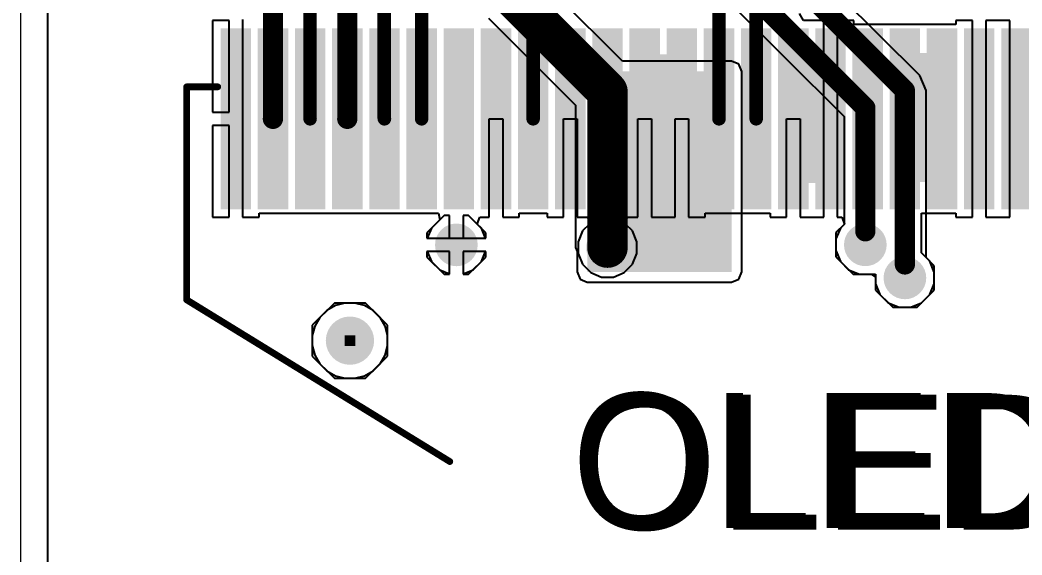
# Model space of a CAD drawing. Header units: millimetres. Extents: x 50 to 166, y 45 to 123.
# Drawn here: x 92.95 to 111.82, y 65.33 to 75.41 of the extents above; entities that cross this region are included whole.
import ezdxf

# ---------------------------------------------------------------- set-up
doc = ezdxf.new("R2010")
doc.units = ezdxf.units.MM
for name, color, linetype in [('BottomLayer', 5, 'Continuous'), ('BottomPaste', 16, 'Continuous'), ('BottomSolder', 6, 'Continuous'), ('Mechanical2', 216, 'Continuous'), ('PadHoleLayer', 156, 'Continuous'), ('TopLayer', 1, 'Continuous'), ('TopOverlay', 2, 'Continuous'), ('TopSolder', 216, 'Continuous'), ('ViaHoleLayer', 16, 'Continuous')]:
    doc.layers.add(name, color=color, linetype=linetype)
doc.styles.add('Arial', font='', dxfattribs={"height": 0.2})
doc.styles.get('Arial').set_extended_font_data('Arial')

# ---------------------------------------------------------------- blocks, each defined once
blk = doc.blocks.new('N096_2864KSWEG01_H30_13')
at = {"layer": 'BottomLayer'}
for points in [[(-10.335, -0.489), (-9.965, -0.489), (-9.965, -3.689), (-10.335, -3.689)], [(-9.635, -0.489), (-9.265, -0.489), (-9.265, -3.689), (-9.635, -3.689)], [(-8.935, -0.489), (-8.565, -0.489), (-8.565, -3.689), (-8.935, -3.689)], [(-8.235, -0.489), (-7.865, -0.489), (-7.865, -3.689), (-8.235, -3.689)], [(-7.535, -0.489), (-7.165, -0.489), (-7.165, -3.689), (-7.535, -3.689)], [(-6.835, -0.489), (-6.465, -0.489), (-6.465, -3.689), (-6.835, -3.689)], [(-6.135, -0.489), (-5.765, -0.489), (-5.765, -3.689), (-6.135, -3.689)], [(-5.435, -0.489), (-5.065, -0.489), (-5.065, -3.689), (-5.435, -3.689)], [(-4.735, -0.489), (-4.365, -0.489), (-4.365, -3.689), (-4.735, -3.689)], [(-4.035, -0.489), (-3.665, -0.489), (-3.665, -3.689), (-4.035, -3.689)], [(-3.335, -0.489), (-2.965, -0.489), (-2.965, -3.689), (-3.335, -3.689)], [(-2.635, -0.489), (-2.265, -0.489), (-2.265, -3.689), (-2.635, -3.689)], [(-1.935, -0.489), (-1.565, -0.489), (-1.565, -3.689), (-1.935, -3.689)], [(-1.235, -0.489), (-0.865, -0.489), (-0.865, -3.689), (-1.235, -3.689)], [(-0.535, -0.489), (-0.165, -0.489), (-0.165, -3.689), (-0.535, -3.689)], [(0.165, -0.489), (0.535, -0.489), (0.535, -3.689), (0.165, -3.689)], [(0.865, -0.489), (1.235, -0.489), (1.235, -3.689), (0.865, -3.689)], [(1.565, -0.489), (1.935, -0.489), (1.935, -3.689), (1.565, -3.689)], [(2.265, -0.489), (2.635, -0.489), (2.635, -3.689), (2.265, -3.689)], [(2.965, -0.489), (3.335, -0.489), (3.335, -3.689), (2.965, -3.689)], [(3.665, -0.489), (4.035, -0.489), (4.035, -3.689), (3.665, -3.689)], [(4.365, -0.489), (4.735, -0.489), (4.735, -3.689), (4.365, -3.689)]]:
    blk.add_hatch(color=5, dxfattribs=at).paths.add_polyline_path(points)
at = {"layer": 'BottomPaste'}
for points in [[(-10.335, -0.489), (-9.965, -0.489), (-9.965, -3.689), (-10.335, -3.689)], [(-9.635, -0.489), (-9.265, -0.489), (-9.265, -3.689), (-9.635, -3.689)], [(-8.935, -0.489), (-8.565, -0.489), (-8.565, -3.689), (-8.935, -3.689)], [(-8.235, -0.489), (-7.865, -0.489), (-7.865, -3.689), (-8.235, -3.689)], [(-7.535, -0.489), (-7.165, -0.489), (-7.165, -3.689), (-7.535, -3.689)], [(-6.835, -0.489), (-6.465, -0.489), (-6.465, -3.689), (-6.835, -3.689)], [(-6.135, -0.489), (-5.765, -0.489), (-5.765, -3.689), (-6.135, -3.689)], [(-5.435, -0.489), (-5.065, -0.489), (-5.065, -3.689), (-5.435, -3.689)], [(-4.735, -0.489), (-4.365, -0.489), (-4.365, -3.689), (-4.735, -3.689)], [(-4.035, -0.489), (-3.665, -0.489), (-3.665, -3.689), (-4.035, -3.689)], [(-3.335, -0.489), (-2.965, -0.489), (-2.965, -3.689), (-3.335, -3.689)], [(-2.635, -0.489), (-2.265, -0.489), (-2.265, -3.689), (-2.635, -3.689)], [(-1.935, -0.489), (-1.565, -0.489), (-1.565, -3.689), (-1.935, -3.689)], [(-1.235, -0.489), (-0.865, -0.489), (-0.865, -3.689), (-1.235, -3.689)], [(-0.535, -0.489), (-0.165, -0.489), (-0.165, -3.689), (-0.535, -3.689)], [(0.165, -0.489), (0.535, -0.489), (0.535, -3.689), (0.165, -3.689)], [(0.865, -0.489), (1.235, -0.489), (1.235, -3.689), (0.865, -3.689)], [(1.565, -0.489), (1.935, -0.489), (1.935, -3.689), (1.565, -3.689)], [(2.265, -0.489), (2.635, -0.489), (2.635, -3.689), (2.265, -3.689)], [(2.965, -0.489), (3.335, -0.489), (3.335, -3.689), (2.965, -3.689)], [(3.665, -0.489), (4.035, -0.489), (4.035, -3.689), (3.665, -3.689)], [(4.365, -0.489), (4.735, -0.489), (4.735, -3.689), (4.365, -3.689)]]:
    blk.add_hatch(color=16, dxfattribs=at).paths.add_polyline_path(points)
at = {"layer": 'BottomSolder'}
for points in [[(-10.437, -0.387), (-9.863, -0.387), (-9.863, -3.791), (-10.437, -3.791)], [(-9.737, -0.387), (-9.163, -0.387), (-9.163, -3.791), (-9.737, -3.791)], [(-9.037, -0.387), (-8.463, -0.387), (-8.463, -3.791), (-9.037, -3.791)], [(-8.337, -0.387), (-7.763, -0.387), (-7.763, -3.791), (-8.337, -3.791)], [(-7.637, -0.387), (-7.063, -0.387), (-7.063, -3.791), (-7.637, -3.791)], [(-6.937, -0.387), (-6.363, -0.387), (-6.363, -3.791), (-6.937, -3.791)], [(-6.237, -0.387), (-5.663, -0.387), (-5.663, -3.791), (-6.237, -3.791)], [(-5.537, -0.387), (-4.963, -0.387), (-4.963, -3.791), (-5.537, -3.791)], [(-4.837, -0.387), (-4.263, -0.387), (-4.263, -3.791), (-4.837, -3.791)], [(-4.137, -0.387), (-3.563, -0.387), (-3.563, -3.791), (-4.137, -3.791)], [(-3.437, -0.387), (-2.863, -0.387), (-2.863, -3.791), (-3.437, -3.791)], [(-2.737, -0.387), (-2.163, -0.387), (-2.163, -3.791), (-2.737, -3.791)], [(-2.037, -0.387), (-1.463, -0.387), (-1.463, -3.791), (-2.037, -3.791)], [(-1.337, -0.387), (-0.763, -0.387), (-0.763, -3.791), (-1.337, -3.791)], [(-0.637, -0.387), (-0.063, -0.387), (-0.063, -3.791), (-0.637, -3.791)], [(0.063, -0.387), (0.637, -0.387), (0.637, -3.791), (0.063, -3.791)], [(0.763, -0.387), (1.337, -0.387), (1.337, -3.791), (0.763, -3.791)], [(1.463, -0.387), (2.037, -0.387), (2.037, -3.791), (1.463, -3.791)], [(2.163, -0.387), (2.737, -0.387), (2.737, -3.791), (2.163, -3.791)], [(2.863, -0.387), (3.437, -0.387), (3.437, -3.791), (2.863, -3.791)], [(3.563, -0.387), (4.137, -0.387), (4.137, -3.791), (3.563, -3.791)], [(4.263, -0.387), (4.837, -0.387), (4.837, -3.791), (4.263, -3.791)], [(-8.102, -6.165), (-7.898, -6.165), (-7.898, -6.369), (-8.102, -6.369)]]:
    blk.add_hatch(color=6, dxfattribs=at).paths.add_polyline_path(points)
at = {"layer": 'PadHoleLayer'}
h = blk.add_hatch(color=156, dxfattribs=at)
edge = h.paths.add_edge_path()
edge.add_arc((-8, -6.267), 0.455, 0, 360)
at = {"layer": 'TopSolder'}
blk.add_hatch(color=216, dxfattribs=at).paths.add_polyline_path([(-8.102, -6.165), (-7.898, -6.165), (-7.898, -6.369), (-8.102, -6.369)])
at = {"layer": 'TopOverlay', "const_width": 0.127}
for points in [[(-11.074, -5.499), (-11.074, -1.486)], [(-11.074, -1.486), (-10.49, -1.486)], [(-11.074, -5.499), (-6.12, -8.544)]]:
    blk.add_lwpolyline(points, dxfattribs=at)
at = {"layer": 'TopOverlay', "const_width": 0.0635}
for points in [[(-11.106, -1.486, 1), (-11.043, -1.486, 1)], [(-11.106, -1.486, 1), (-11.043, -1.486, 1)], [(-10.522, -1.486, 1), (-10.458, -1.486, 1)], [(-11.106, -5.499, 1), (-11.043, -5.499, 1)], [(-11.106, -5.499, 1), (-11.043, -5.499, 1)], [(-6.152, -8.544, 1), (-6.088, -8.544, 1)]]:
    blk.add_lwpolyline(points, format="xyb", close=True, dxfattribs=at)
at = {"layer": 'TopOverlay'}
blk.add_text('OLED1', height=2.54, dxfattribs=at).set_placement((-3.834, -9.795))

msp = doc.modelspace()

# ---------------------------------------------------------------- hatches: boundary and pattern name
at = {"layer": 'BottomLayer'}
for points in [[(104.529, 72.315), (105.599, 72.315), (105.599, 74.761), (104.529, 74.761)], [(107.329, 72.334), (108.399, 72.334), (108.399, 74.78), (107.329, 74.78)], [(109.429, 72.353), (110.499, 72.353), (110.499, 74.786), (109.429, 74.786)], [(111.529, 72.334), (113.999, 72.334), (113.999, 74.78), (111.529, 74.78)]]:
    msp.add_hatch(color=5, dxfattribs=at).paths.add_polyline_path(points)
h = msp.add_hatch(color=5, dxfattribs=at)
edge = h.paths.add_edge_path()
edge.add_arc((101.168, 71.171), 0.3, 0, 360)
h = msp.add_hatch(color=5, dxfattribs=at)
edge = h.paths.add_edge_path()
edge.add_arc((104.014, 71.119), 0.3, 0, 360)
h = msp.add_hatch(color=5, dxfattribs=at)
edge = h.paths.add_edge_path()
edge.add_arc((108.869, 71.172), 0.3, 0, 360)
h = msp.add_hatch(color=5, dxfattribs=at)
edge = h.paths.add_edge_path()
edge.add_arc((109.614, 70.549), 0.3, 0, 360)
at = {"layer": 'BottomSolder'}
h = msp.add_hatch(color=6, dxfattribs=at)
edge = h.paths.add_edge_path()
edge.add_arc((101.168, 71.171), 0.402, 0, 360)
h = msp.add_hatch(color=6, dxfattribs=at)
edge = h.paths.add_edge_path()
edge.add_arc((104.014, 71.119), 0.402, 0, 360)
h = msp.add_hatch(color=6, dxfattribs=at)
edge = h.paths.add_edge_path()
edge.add_arc((108.869, 71.172), 0.402, 0, 360)
h = msp.add_hatch(color=6, dxfattribs=at)
edge = h.paths.add_edge_path()
edge.add_arc((109.614, 70.549), 0.402, 0, 360)
at = {"layer": 'TopLayer'}
msp.add_hatch(color=1, dxfattribs=at).paths.add_polyline_path([(103.632, 70.663), (106.35, 70.663), (106.35, 74.437), (103.632, 74.437)])
h = msp.add_hatch(color=1, dxfattribs=at)
edge = h.paths.add_edge_path()
edge.add_arc((101.168, 71.171), 0.3, 0, 360)
h = msp.add_hatch(color=1, dxfattribs=at)
edge = h.paths.add_edge_path()
edge.add_arc((104.014, 71.119), 0.3, 0, 360)
h = msp.add_hatch(color=1, dxfattribs=at)
edge = h.paths.add_edge_path()
edge.add_arc((108.869, 71.172), 0.3, 0, 360)
h = msp.add_hatch(color=1, dxfattribs=at)
edge = h.paths.add_edge_path()
edge.add_arc((109.614, 70.549), 0.3, 0, 360)
at = {"layer": 'TopSolder'}
h = msp.add_hatch(color=216, dxfattribs=at)
edge = h.paths.add_edge_path()
edge.add_arc((101.168, 71.171), 0.402, 0, 360)
h = msp.add_hatch(color=216, dxfattribs=at)
edge = h.paths.add_edge_path()
edge.add_arc((104.014, 71.119), 0.402, 0, 360)
h = msp.add_hatch(color=216, dxfattribs=at)
edge = h.paths.add_edge_path()
edge.add_arc((108.869, 71.172), 0.402, 0, 360)
h = msp.add_hatch(color=216, dxfattribs=at)
edge = h.paths.add_edge_path()
edge.add_arc((109.614, 70.549), 0.402, 0, 360)
at = {"layer": 'ViaHoleLayer'}
h = msp.add_hatch(color=16, dxfattribs=at)
edge = h.paths.add_edge_path()
edge.add_arc((101.168, 71.171), 0.15, 0, 360)
h = msp.add_hatch(color=16, dxfattribs=at)
edge = h.paths.add_edge_path()
edge.add_arc((108.869, 71.172), 0.15, 0, 360)
h = msp.add_hatch(color=16, dxfattribs=at)
edge = h.paths.add_edge_path()
edge.add_arc((104.014, 71.119), 0.15, 0, 360)
h = msp.add_hatch(color=16, dxfattribs=at)
edge = h.paths.add_edge_path()
edge.add_arc((109.614, 70.549), 0.15, 0, 360)

# ---------------------------------------------------------------- linework, layer by layer
at = {"layer": 'BottomLayer'}
for p, q in [((93.472, 57.798), (93.472, 85.406)), ((107.705, 75.399), (107.631, 75.526)), ((96.887, 75.399), (96.575, 75.399)), ((96.575, 75.399), (96.575, 73.672)), ((96.887, 73.672), (96.887, 75.399)), ((97.141, 75.413), (97.141, 73.545)), ((108.087, 75.399), (107.705, 75.399)), ((108.087, 73.545), (108.087, 75.399)), ((108.653, 75.399), (108.341, 75.399)), ((108.341, 75.399), (108.341, 73.545)), ((108.653, 75.323), (108.653, 75.399)), ((110.575, 75.323), (108.653, 75.323)), ((110.887, 75.399), (110.575, 75.399)), ((110.575, 75.399), (110.575, 75.323)), ((110.887, 73.545), (110.887, 75.399)), ((111.587, 75.399), (111.141, 75.399)), ((111.141, 75.399), (111.141, 73.545)), ((111.587, 73.545), (111.587, 75.399)), ((96.575, 73.672), (96.887, 73.672)), ((96.887, 73.418), (96.575, 73.418)), ((96.575, 73.418), (96.575, 71.691)), ((96.887, 71.691), (96.887, 73.418)), ((97.141, 73.545), (97.141, 71.691)), ((101.787, 71.691), (101.787, 73.545)), ((101.787, 73.545), (102.041, 73.545)), ((102.041, 73.545), (102.041, 71.691)), ((103.187, 71.691), (103.187, 73.545)), ((103.187, 73.545), (103.441, 73.545)), ((103.441, 73.545), (103.441, 71.691)), ((104.587, 71.691), (104.587, 73.545)), ((104.587, 73.545), (104.841, 73.545)), ((104.841, 73.545), (104.841, 71.691)), ((105.287, 71.691), (105.287, 73.545)), ((105.287, 73.545), (105.541, 73.545)), ((105.541, 73.545), (105.541, 71.691)), ((107.387, 71.691), (107.387, 73.545)), ((107.387, 73.545), (107.641, 73.545)), ((107.641, 73.545), (107.641, 71.691)), ((108.087, 71.691), (108.087, 73.545)), ((108.341, 73.545), (108.341, 71.691)), ((110.887, 71.691), (110.887, 73.545)), ((111.141, 73.545), (111.141, 71.691)), ((111.587, 71.691), (111.587, 73.545)), ((97.453, 71.691), (97.453, 71.768)), ((97.453, 71.768), (100.829, 71.768)), ((100.829, 71.768), (100.855, 71.641)), ((102.353, 71.691), (102.353, 71.768)), ((102.353, 71.768), (102.875, 71.768)), ((102.875, 71.768), (102.875, 71.691)), ((105.853, 71.691), (105.853, 71.768)), ((105.853, 71.768), (107.075, 71.768)), ((107.075, 71.768), (107.075, 71.691)), ((109.924, 71.02), (109.924, 71.768)), ((109.924, 71.768), (110.575, 71.768)), ((110.575, 71.768), (110.575, 71.691)), ((96.575, 71.691), (96.887, 71.691)), ((97.141, 71.691), (97.453, 71.691)), ((100.854, 71.64), (100.699, 71.485)), ((100.855, 71.641), (100.854, 71.64)), ((101.558, 71.564), (101.611, 71.691)), ((101.638, 71.485), (101.558, 71.564)), ((101.611, 71.691), (101.787, 71.691)), ((102.041, 71.691), (102.353, 71.691)), ((102.875, 71.691), (103.187, 71.691)), ((103.441, 71.691), (103.636, 71.691)), ((103.675, 71.564), (103.544, 71.433)), ((103.636, 71.691), (103.643, 71.68)), ((103.643, 71.68), (103.675, 71.564)), ((104.352, 71.564), (104.384, 71.68)), ((104.483, 71.433), (104.352, 71.564)), ((104.384, 71.68), (104.391, 71.691)), ((104.391, 71.691), (104.587, 71.691)), ((104.841, 71.691), (105.287, 71.691)), ((105.541, 71.691), (105.853, 71.691)), ((107.075, 71.691), (107.387, 71.691)), ((107.641, 71.691), (108.087, 71.691)), ((108.341, 71.691), (108.425, 71.691)), ((108.478, 71.564), (108.399, 71.486)), ((108.425, 71.691), (108.478, 71.564)), ((110.575, 71.691), (110.887, 71.691)), ((111.141, 71.691), (111.587, 71.691)), ((100.699, 71.485), (100.621, 71.298)), ((101.715, 71.298), (101.638, 71.485)), ((103.544, 71.433), (103.46, 71.23)), ((104.568, 71.23), (104.483, 71.433)), ((108.399, 71.486), (108.315, 71.283)), ((100.621, 71.298), (101.715, 71.298)), ((103.46, 71.23), (103.46, 71.009)), ((104.568, 71.009), (104.568, 71.23)), ((108.315, 71.283), (108.315, 71.062)), ((101.041, 71.044), (100.621, 71.044)), ((100.621, 71.044), (100.699, 70.857)), ((101.041, 70.624), (101.041, 71.044)), ((101.715, 71.044), (101.295, 71.044)), ((101.295, 71.044), (101.295, 70.624)), ((101.638, 70.857), (101.715, 71.044)), ((103.46, 71.009), (103.544, 70.806)), ((104.483, 70.806), (104.568, 71.009)), ((108.315, 71.062), (108.399, 70.859)), ((109.927, 71.018), (109.924, 71.02)), ((110.083, 70.862), (109.927, 71.018)), ((100.699, 70.857), (100.854, 70.701)), ((101.482, 70.701), (101.638, 70.857)), ((103.544, 70.806), (103.7, 70.65)), ((104.327, 70.65), (104.483, 70.806)), ((108.399, 70.859), (108.555, 70.703)), ((110.168, 70.659), (110.083, 70.862)), ((100.854, 70.701), (101.041, 70.624)), ((101.295, 70.624), (101.482, 70.701)), ((103.7, 70.65), (103.903, 70.565)), ((103.903, 70.565), (104.124, 70.565)), ((104.124, 70.565), (104.327, 70.65)), ((108.555, 70.703), (108.759, 70.618)), ((108.759, 70.618), (108.979, 70.618)), ((108.979, 70.618), (109.06, 70.565)), ((109.06, 70.565), (109.06, 70.438)), ((110.168, 70.438), (110.168, 70.659)), ((109.06, 70.438), (109.144, 70.235)), ((110.083, 70.235), (110.168, 70.438)), ((109.144, 70.235), (109.3, 70.079)), ((109.927, 70.079), (110.083, 70.235)), ((98.89, 70.028), (98.728, 69.935)), ((99.07, 70.076), (98.89, 70.028)), ((99.257, 70.076), (99.07, 70.076)), ((99.437, 70.028), (99.257, 70.076)), ((99.599, 69.935), (99.437, 70.028)), ((109.3, 70.079), (109.503, 69.995)), ((109.724, 69.995), (109.927, 70.079)), ((98.728, 69.935), (98.596, 69.803)), ((99.731, 69.803), (99.599, 69.935)), ((109.503, 69.995), (109.724, 69.995)), ((98.503, 69.641), (98.455, 69.461)), ((98.596, 69.803), (98.503, 69.641)), ((99.824, 69.641), (99.731, 69.803)), ((99.873, 69.461), (99.824, 69.641)), ((98.455, 69.461), (98.455, 69.274)), ((99.873, 69.274), (99.873, 69.461)), ((98.455, 69.274), (98.503, 69.094)), ((99.824, 69.094), (99.873, 69.274)), ((98.503, 69.094), (98.596, 68.932)), ((99.731, 68.932), (99.824, 69.094)), ((98.596, 68.932), (98.728, 68.8)), ((99.599, 68.8), (99.731, 68.932)), ((98.728, 68.8), (98.89, 68.707)), ((98.89, 68.707), (99.07, 68.658)), ((99.257, 68.658), (99.437, 68.707)), ((99.437, 68.707), (99.599, 68.8)), ((99.07, 68.658), (99.257, 68.658))]:
    msp.add_line(p, q, dxfattribs=at)
for points, const_width in [([(98.412, 73.547), (98.412, 76.244)], 0.254), ([(99.809, 73.55), (99.809, 76.244)], 0.254), ([(97.714, 73.545), (97.714, 75.857)], 0.381), ([(99.114, 73.545), (99.114, 75.854)], 0.381), ([(100.514, 73.545), (100.514, 75.655)], 0.254), ([(102.614, 73.545), (102.614, 75.677)], 0.254), ([(106.114, 73.545), (106.114, 75.707)], 0.254), ([(106.814, 73.545), (106.814, 75.711)], 0.254), ([(98.412, 73.547), (98.414, 73.545)], 0.254), ([(99.809, 73.55), (99.814, 73.545)], 0.254), ([(104.014, 71.119), (104.014, 73.545)], 0.254), ([(108.891, 73.523), (108.914, 73.545)], 0.254), ([(108.891, 71.449), (108.891, 73.523)], 0.254), ([(109.614, 70.803), (109.614, 73.545)], 0.254), ([(108.869, 71.426), (108.891, 71.449)], 0.254)]:
    msp.add_lwpolyline(points, dxfattribs=dict(at, const_width=const_width))
for points, const_width in [([(97.618, 73.545, 1), (97.809, 73.545, 1)], 0.191), ([(98.349, 73.547, 1), (98.476, 73.547, 1)], 0.127), ([(98.349, 73.547, 1), (98.476, 73.547, 1)], 0.127), ([(98.35, 73.545, 1), (98.477, 73.545, 1)], 0.127), ([(99.018, 73.545, 1), (99.209, 73.545, 1)], 0.191), ([(99.746, 73.55, 1), (99.873, 73.55, 1)], 0.127), ([(99.746, 73.55, 1), (99.873, 73.55, 1)], 0.127), ([(99.75, 73.545, 1), (99.877, 73.545, 1)], 0.127), ([(100.45, 73.545, 1), (100.577, 73.545, 1)], 0.127), ([(102.55, 73.545, 1), (102.677, 73.545, 1)], 0.127), ([(103.95, 73.545, 1), (104.077, 73.545, 1)], 0.127), ([(106.05, 73.545, 1), (106.177, 73.545, 1)], 0.127), ([(106.75, 73.545, 1), (106.877, 73.545, 1)], 0.127), ([(108.828, 73.523, 1), (108.955, 73.523, 1)], 0.127), ([(108.828, 73.523, 1), (108.955, 73.523, 1)], 0.127), ([(108.85, 73.545, 1), (108.977, 73.545, 1)], 0.127), ([(109.55, 73.545, 1), (109.677, 73.545, 1)], 0.127), ([(108.806, 71.426, 1), (108.933, 71.426, 1)], 0.127), ([(108.828, 71.449, 1), (108.955, 71.449, 1)], 0.127), ([(108.828, 71.449, 1), (108.955, 71.449, 1)], 0.127), ([(103.95, 71.119, 1), (104.077, 71.119, 1)], 0.127), ([(109.55, 70.803, 1), (109.677, 70.803, 1)], 0.127)]:
    msp.add_lwpolyline(points, format="xyb", close=True, dxfattribs=dict(at, const_width=const_width))
at = {"layer": 'Mechanical2', "const_width": 0.0254}
msp.add_lwpolyline([(92.964, 54.102), (92.964, 89.102)], dxfattribs=at)
at = {"layer": 'TopLayer'}
for p, q in [((93.472, 57.854), (93.472, 85.35)), ((109.895, 74.36), (104.867, 79.389)), ((103.167, 78.892), (108.47, 73.588)), ((104.295, 74.629), (102.764, 76.16)), ((101.771, 75.442), (103.409, 73.804)), ((106.35, 74.629), (104.295, 74.629)), ((106.486, 74.573), (106.35, 74.629)), ((106.542, 74.437), (106.486, 74.573)), ((106.542, 70.663), (106.542, 74.437)), ((110.012, 74.079), (109.895, 74.36)), ((110.012, 70.933), (110.012, 74.079)), ((103.409, 73.804), (103.409, 71.119)), ((108.47, 73.588), (108.47, 71.557)), ((100.939, 71.725), (100.614, 71.4)), ((101.041, 71.725), (100.939, 71.725)), ((101.041, 71.298), (101.041, 71.725)), ((101.398, 71.725), (101.295, 71.725)), ((101.295, 71.725), (101.295, 71.298)), ((101.722, 71.4), (101.398, 71.725)), ((108.47, 71.557), (108.315, 71.402)), ((100.614, 71.4), (100.614, 71.298)), ((101.722, 71.298), (101.722, 71.4)), ((108.315, 71.402), (108.315, 70.943)), ((100.614, 71.298), (101.041, 71.298)), ((101.295, 71.298), (101.722, 71.298)), ((101.041, 71.044), (100.614, 71.044)), ((100.614, 71.044), (100.614, 70.941)), ((100.614, 70.941), (100.939, 70.617)), ((101.041, 70.617), (101.041, 71.044)), ((101.722, 71.044), (101.295, 71.044)), ((101.295, 71.044), (101.295, 70.617)), ((101.398, 70.617), (101.722, 70.941)), ((101.722, 70.941), (101.722, 71.044)), ((103.409, 71.119), (103.44, 71.045)), ((103.44, 71.045), (103.44, 70.663)), ((108.315, 70.943), (108.64, 70.618)), ((110.168, 70.778), (110.012, 70.933)), ((110.168, 70.319), (110.168, 70.778)), ((100.939, 70.617), (101.041, 70.617)), ((101.295, 70.617), (101.398, 70.617)), ((103.44, 70.663), (103.496, 70.527)), ((106.486, 70.527), (106.542, 70.663)), ((108.64, 70.618), (109.06, 70.618)), ((109.06, 70.618), (109.06, 70.319)), ((103.496, 70.527), (103.632, 70.47)), ((103.632, 70.47), (106.35, 70.47)), ((106.35, 70.47), (106.486, 70.527)), ((109.06, 70.319), (109.384, 69.995)), ((109.843, 69.995), (110.168, 70.319)), ((98.87, 70.076), (98.455, 69.661)), ((99.457, 70.076), (98.87, 70.076)), ((99.873, 69.661), (99.457, 70.076)), ((109.384, 69.995), (109.843, 69.995)), ((98.455, 69.661), (98.455, 69.074)), ((99.873, 69.074), (99.873, 69.661)), ((98.455, 69.074), (98.87, 68.658)), ((99.457, 68.658), (99.873, 69.074)), ((98.87, 68.658), (99.457, 68.658))]:
    msp.add_line(p, q, dxfattribs=at)
for points, const_width in [([(103.449, 79.174), (108.869, 73.753)], 0.381), ([(104.468, 79.224), (109.614, 74.079)], 0.381), ([(102.199, 75.87), (104.014, 74.055)], 0.762), ([(104.014, 71.119), (104.014, 74.055)], 0.762), ([(109.614, 70.803), (109.614, 74.079)], 0.381), ([(108.869, 71.426), (108.869, 73.753)], 0.381)]:
    msp.add_lwpolyline(points, dxfattribs=dict(at, const_width=const_width))
for points, const_width in [([(103.823, 74.055, 1), (104.204, 74.055, 1)], 0.381), ([(103.823, 74.055, 1), (104.204, 74.055, 1)], 0.381), ([(109.518, 74.079, 1), (109.709, 74.079, 1)], 0.191), ([(109.518, 74.079, 1), (109.709, 74.079, 1)], 0.191), ([(108.774, 73.753, 1), (108.964, 73.753, 1)], 0.191), ([(108.774, 73.753, 1), (108.964, 73.753, 1)], 0.191), ([(108.774, 71.426, 1), (108.964, 71.426, 1)], 0.191), ([(103.823, 71.119, 1), (104.204, 71.119, 1)], 0.381), ([(109.518, 70.803, 1), (109.709, 70.803, 1)], 0.191)]:
    msp.add_lwpolyline(points, format="xyb", close=True, dxfattribs=dict(at, const_width=const_width))

# ---------------------------------------------------------------- block references
msp.add_blockref('N096_2864KSWEG01_H30_13', (107.164, 75.634))

# ---------------------------------------------------------------- texts
at = {"layer": 'TopOverlay', "style": 'Arial'}
msp.add_text('OLED1', height=2.54, dxfattribs=at).set_placement((103.33, 65.809))

doc.saveas('drawing.dxf')
